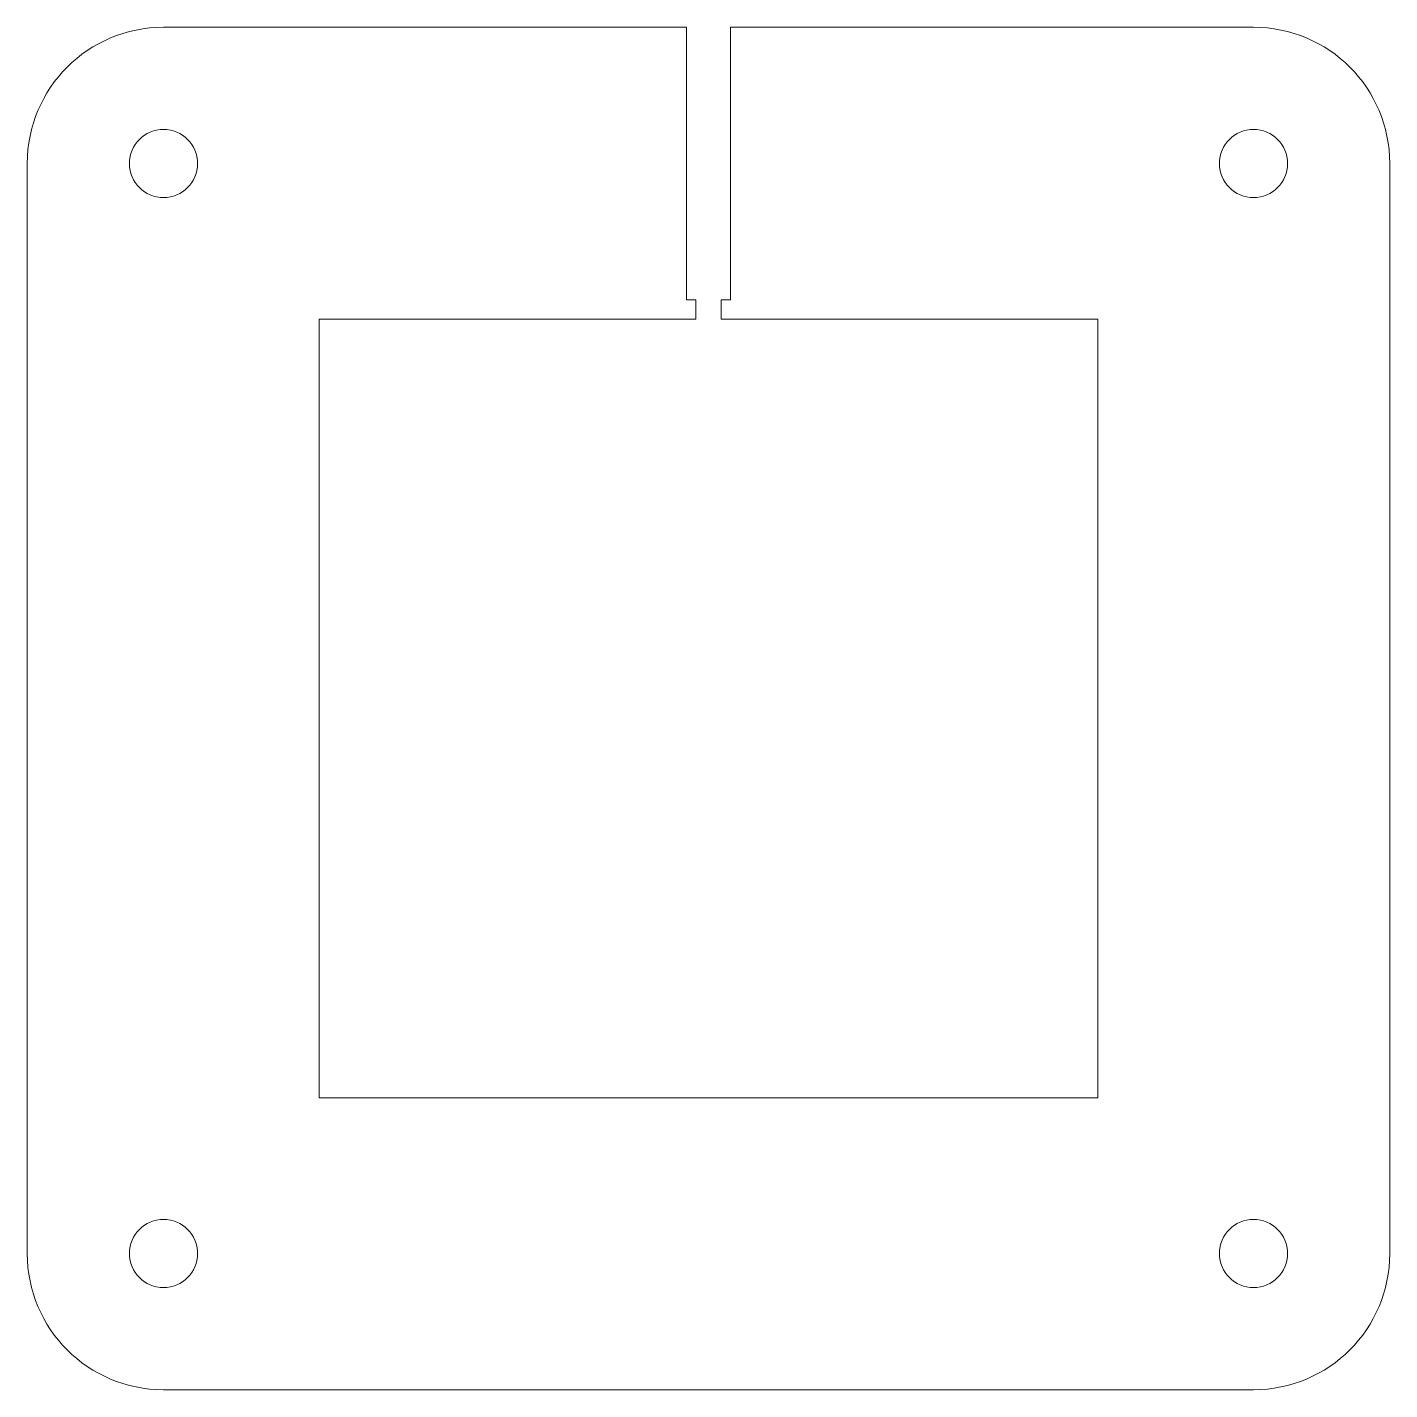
# Model space of a CAD drawing. Header units: inches. Extents: x -30 to 40, y -40 to 30.
import ezdxf

# ---------------------------------------------------------------- set-up
doc = ezdxf.new("R2010")
doc.units = ezdxf.units.IN
doc.header["$MEASUREMENT"] = 0
doc.layers.add('Plexi', color=7, linetype='Continuous')

# ---------------------------------------------------------------- blocks, each defined once
blk = doc.blocks.new('block 30')
at = {"layer": 'Plexi', "lineweight": 0}
blk.add_open_spline([(-23, 21.25), (-22.033, 21.25), (-21.25, 22.033), (-21.25, 23), (-21.25, 23.966), (-22.033, 24.75), (-23, 24.75), (-23.966, 24.75), (-24.75, 23.966), (-24.75, 23), (-24.75, 22.033), (-23.966, 21.25), (-23, 21.25)], degree=3, knots=[0, 0, 0, 0, 1, 1, 1, 2, 2, 2, 3, 3, 3, 4, 4, 4, 4], dxfattribs=at)
blk = doc.blocks.new('block 31')
at = {"layer": 'Plexi', "lineweight": 0}
blk.add_open_spline([(-23, -31.25), (-22.033, -31.25), (-21.25, -32.034), (-21.25, -33), (-21.25, -33.967), (-22.033, -34.75), (-23, -34.75), (-23.966, -34.75), (-24.75, -33.967), (-24.75, -33), (-24.75, -32.034), (-23.966, -31.25), (-23, -31.25)], degree=3, knots=[0, 0, 0, 0, 1, 1, 1, 2, 2, 2, 3, 3, 3, 4, 4, 4, 4], dxfattribs=at)
blk = doc.blocks.new('block 32')
at = {"layer": 'Plexi', "lineweight": 0}
blk.add_open_spline([(33, 21.25), (32.034, 21.25), (31.25, 22.033), (31.25, 23), (31.25, 23.966), (32.034, 24.75), (33, 24.75), (33.966, 24.75), (34.75, 23.966), (34.75, 23), (34.75, 22.033), (33.966, 21.25), (33, 21.25)], degree=3, knots=[0, 0, 0, 0, 1, 1, 1, 2, 2, 2, 3, 3, 3, 4, 4, 4, 4], dxfattribs=at)
blk = doc.blocks.new('block 33')
at = {"layer": 'Plexi', "lineweight": 0}
blk.add_open_spline([(33, -31.25), (32.034, -31.25), (31.25, -32.034), (31.25, -33), (31.25, -33.967), (32.034, -34.75), (33, -34.75), (33.966, -34.75), (34.75, -33.967), (34.75, -33), (34.75, -32.034), (33.966, -31.25), (33, -31.25)], degree=3, knots=[0, 0, 0, 0, 1, 1, 1, 2, 2, 2, 3, 3, 3, 4, 4, 4, 4], dxfattribs=at)
blk = doc.blocks.new('block 34')
at = {"layer": 'Plexi', "lineweight": 0}
blk.add_open_spline([(40, 23), (40, 26.866), (36.866, 30), (33, 30), (33, 30), (6.134, 30), (6.134, 30), (6.134, 30), (6.134, 16), (6.134, 16), (6.134, 16), (5.65, 16), (5.65, 16), (5.65, 16), (5.65, 15), (5.65, 15), (5.65, 15), (25, 15), (25, 15), (25, 15), (25, -25), (25, -25), (25, -25), (-15, -25), (-15, -25), (-15, -25), (-15, 15), (-15, 15), (-15, 15), (4.35, 15), (4.35, 15), (4.35, 15), (4.35, 16), (4.35, 16), (4.35, 16), (3.866, 16), (3.866, 16), (3.866, 16), (3.866, 30), (3.866, 30), (3.866, 30), (-23, 30), (-23, 30), (-26.866, 30), (-30, 26.866), (-30, 23), (-30, 23), (-30, -33), (-30, -33), (-30, -36.866), (-26.866, -40), (-23, -40), (-23, -40), (33, -40), (33, -40), (36.866, -40), (40, -36.866), (40, -33), (40, -33), (40, 23), (40, 23)], degree=3, knots=[0, 0, 0, 0, 1, 1, 1, 2, 2, 2, 3, 3, 3, 4, 4, 4, 5, 5, 5, 6, 6, 6, 7, 7, 7, 8, 8, 8, 9, 9, 9, 10, 10, 10, 11, 11, 11, 12, 12, 12, 13, 13, 13, 14, 14, 14, 15, 15, 15, 16, 16, 16, 17, 17, 17, 18, 18, 18, 19, 19, 19, 20, 20, 20, 20], dxfattribs=at)
blk = doc.blocks.new('block 29')
at = {"layer": 'Plexi'}
for name in ['block 34', 'block 30', 'block 32', 'block 31', 'block 33']:
    blk.add_blockref(name, (0, 0), dxfattribs=at)
blk = doc.blocks.new('block 28')
at = {"layer": 'Plexi'}
blk.add_blockref('block 29', (0, 0), dxfattribs=at)

msp = doc.modelspace()

# ---------------------------------------------------------------- block references
at = {"layer": 'Plexi'}
msp.add_blockref('block 28', (0, 0), dxfattribs=at)

doc.saveas('drawing.dxf')
